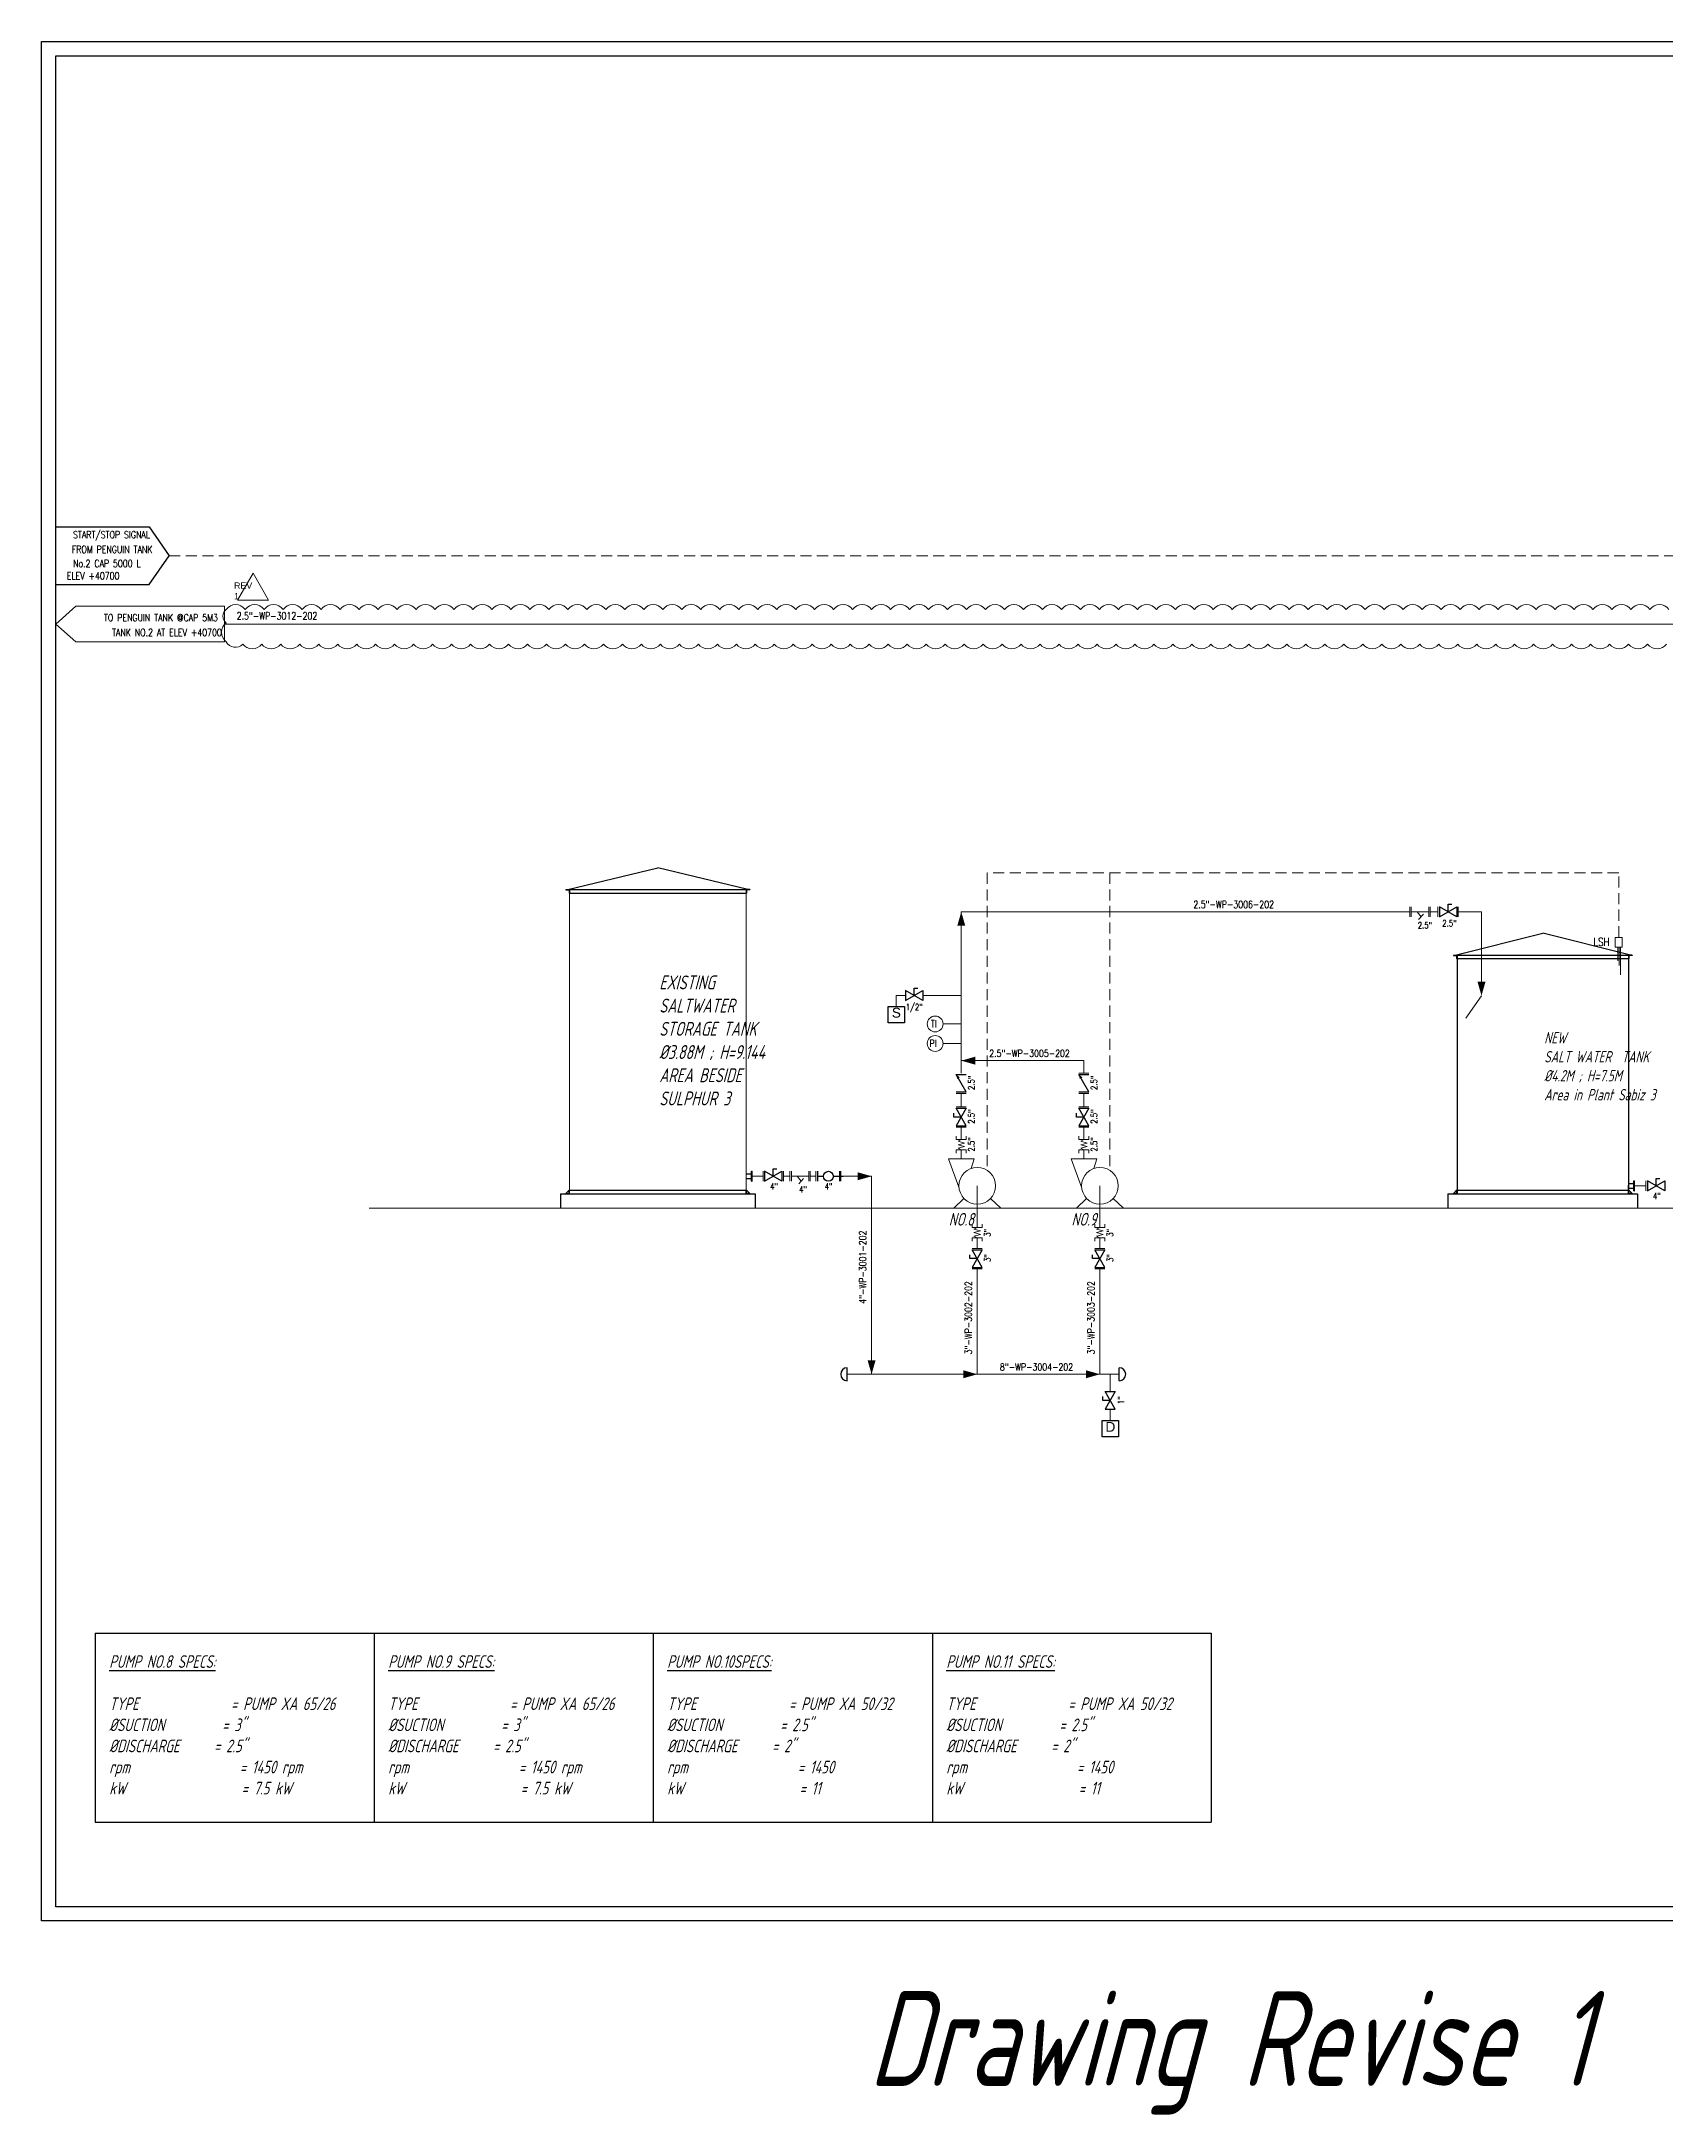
# Model space of a CAD drawing. Extents: x -29512 to 147477, y -5232 to 39709.
# Drawn here: x 141548.8 to 141805.4, y 7845.6 to 8173.2 of the extents above; entities that cross this region are included whole.
import ezdxf
from ezdxf.enums import TextEntityAlignment as Align

# ---------------------------------------------------------------- set-up
doc = ezdxf.new("R2010")
doc.units = 0
doc.linetypes.add('HIDDEN', pattern=[0.375, 0.25, -0.125])
doc.layers.get('0').update_dxf_attribs({"linetype": 'CONTINUOUS'})
for name, color, linetype in [('DIMENSION', 3, 'CONTINUOUS'), ('GREEN', 92, 'CONTINUOUS'), ('P-707D', 7, 'CONTINUOUS'), ('PIPA', 6, 'CONTINUOUS'), ('RED', 1, 'CONTINUOUS'), ('roller', 11, 'CONTINUOUS'), ('S', 7, 'CONTINUOUS')]:
    doc.layers.add(name, color=color, linetype=linetype)
doc.layers.add('FITTING', color=7, linetype='CONTINUOUS', lineweight=13)
doc.layers.add('TAG', color=140, linetype='CONTINUOUS', lineweight=13)
doc.styles.add('A3', font='arial.ttf', dxfattribs={"height": 0.3})
doc.styles.add('C4', font='COMPLEX', dxfattribs={"height": 0.4})
doc.styles.add('Romans100', font='romans.shx', dxfattribs={"width": 0.8, "height": 200})
doc.styles.add('S', font='ITALIC', dxfattribs={"height": 6})
doc.styles.add('S25', font='SIMPLEX', dxfattribs={"width": 0.8, "height": 0.25})
doc.styles.add('STYLE4', font='isocp.shx', dxfattribs={"width": 0.8, "oblique": 15, "height": 2})

# ---------------------------------------------------------------- blocks, each defined once
blk = doc.blocks.new('PUMP')
at = {"layer": 'FITTING'}
for points in [[(298, -21), (468, 438), (53, 438), (101, 282)], [(-217, -206), (-383, -365), (383, -365), (217, -206)]]:
    blk.add_lwpolyline(points, dxfattribs=at)
blk.add_circle((0, 0), 299, dxfattribs=at)
blk = doc.blocks.new('PRESA', base_point=(1.75, 0.1))
for p, q in [((1.5, 0.1), (1.5, 0.6)), ((1.5, 0.6), (2, 0.6)), ((2, 0.1), (1.5, 0.1)), ((2, 0.6), (2, 0.1))]:
    blk.add_line(p, q)
at = {"style": 'S', "width": 1.2}
blk.add_attdef('1', text='', height=0.3, dxfattribs=at).set_placement((1.75, 0.2), align=Align.CENTER)

msp = doc.modelspace()

# ---------------------------------------------------------------- linework, layer by layer
for p, q in [((141551.0427, 8096.4809), (141565.7977, 8096.4809)), ((141565.7977, 8096.4809), (141568.9698, 8091.931)), ((141551.0427, 8087.3811), (141565.7977, 8087.3811)), ((141769.7099, 8036.4534), (141769.7099, 8034.8798)), ((141772.4638, 8034.8798), (141769.7099, 8036.4534)), ((141769.7099, 8034.8798), (141772.4638, 8036.4534)), ((141771.0869, 8036.8468), (141771.677, 8036.8468)), ((141771.0869, 8035.6666), (141771.0869, 8036.8468)), ((141772.4638, 8036.4534), (141772.4638, 8034.8798)), ((141685.3389, 8023.2042), (141685.3389, 8021.6306)), ((141688.0927, 8021.6306), (141685.3389, 8023.2042)), ((141685.3389, 8021.6306), (141688.0927, 8023.2042)), ((141686.7158, 8023.5976), (141687.3059, 8023.5976)), ((141686.7158, 8022.4174), (141686.7158, 8023.5976)), ((141688.0927, 8023.2042), (141688.0927, 8021.6306)), ((141692.9756, 8003.2388), (141692.9756, 8003.829)), ((141694.1558, 8003.2388), (141692.9756, 8003.2388)), ((141693.369, 8004.6158), (141694.9426, 8004.6158)), ((141694.9426, 8004.6158), (141693.369, 8001.8619)), ((141694.9426, 8001.8619), (141693.369, 8004.6158)), ((141712.3608, 8003.2388), (141712.3608, 8003.829)), ((141713.541, 8003.2388), (141712.3608, 8003.2388)), ((141712.7542, 8004.6158), (141714.3278, 8004.6158)), ((141714.3278, 8004.6158), (141712.7542, 8001.8619)), ((141714.3278, 8001.8619), (141712.7542, 8004.6158)), ((141693.369, 8001.8619), (141694.9426, 8001.8619)), ((141712.7542, 8001.8619), (141714.3278, 8001.8619)), ((141663.0627, 7994.6598), (141663.0627, 7993.0862)), ((141665.8165, 7993.0862), (141663.0627, 7994.6598)), ((141663.0627, 7993.0862), (141665.8165, 7994.6598)), ((141664.4396, 7995.0532), (141665.0297, 7995.0532)), ((141664.4396, 7993.873), (141664.4396, 7995.0532)), ((141665.8165, 7994.6598), (141665.8165, 7993.0862)), ((141671.4057, 7994.6598), (141671.4057, 7993.0862)), ((141671.4057, 7993.873), (141672.3689, 7993.873)), ((141673.9425, 7993.873), (141674.9057, 7993.873)), ((141674.9057, 7994.6598), (141674.9057, 7993.0862)), ((141675.1362, 7993.873), (141675.4743, 7993.873)), ((141803.9568, 7993.5198), (141804.5469, 7993.5198)), ((141803.9568, 7992.3396), (141803.9568, 7993.5198)), ((141802.5799, 7993.1264), (141802.5799, 7991.5528)), ((141805.3337, 7991.5528), (141802.5799, 7993.1264)), ((141802.5799, 7991.5528), (141805.3337, 7993.1264)), ((141805.3337, 7993.1264), (141805.3337, 7991.5528)), ((141695.5032, 7980.8572), (141695.5032, 7981.4473)), ((141696.6834, 7980.8572), (141695.5032, 7980.8572)), ((141695.8966, 7982.2341), (141697.4702, 7982.2341)), ((141697.4702, 7982.2341), (141695.8966, 7979.4803)), ((141697.4702, 7979.4803), (141695.8966, 7982.2341)), ((141714.8884, 7980.8572), (141714.8884, 7981.4473)), ((141716.0686, 7980.8572), (141714.8884, 7980.8572)), ((141715.2818, 7982.2341), (141716.8554, 7982.2341)), ((141716.8554, 7982.2341), (141715.2818, 7979.4803)), ((141716.8554, 7979.4803), (141715.2818, 7982.2341)), ((141695.8966, 7979.4803), (141697.4702, 7979.4803)), ((141715.2818, 7979.4803), (141716.8554, 7979.4803)), ((141716.5223, 7958.4633), (141716.5223, 7959.0535)), ((141717.7025, 7958.4633), (141716.5223, 7958.4633)), ((141716.9157, 7959.8403), (141718.4893, 7959.8403)), ((141718.4893, 7959.8403), (141716.9157, 7957.0864)), ((141718.4893, 7957.0864), (141716.9157, 7959.8403)), ((141716.9157, 7957.0864), (141718.4893, 7957.0864))]:
    msp.add_line(p, q)
at = {"color": 1, "lineweight": 20}
for p, q in [((141582.2588, 8089.1867), (141579.7658, 8084.9326)), ((141582.2588, 8089.1867), (141584.6674, 8084.9326)), ((141579.7658, 8084.9326), (141584.6674, 8084.9326))]:
    msp.add_line(p, q, dxfattribs=at)
at = {"lineweight": 15}
for p, q in [((141765.2726, 8035.6664), (141768.0264, 8035.6669)), ((141766.1857, 8035.6666), (141766.8074, 8034.8879)), ((141767.1886, 8035.3129), (141766.4262, 8034.4628)), ((141668.2208, 7993.873), (141668.8426, 7993.0942)), ((141669.2238, 7993.5193), (141668.4614, 7992.6692))]:
    msp.add_line(p, q, dxfattribs=at)
at = {"color": 1, "lineweight": 5}
for p, q in [((141797.884, 8030.0556), (141797.884, 8027.92)), ((141798.104, 8030.0556), (141798.104, 8027.1892)), ((141798.3348, 8030.0556), (141798.3348, 8025.6822))]:
    msp.add_line(p, q, dxfattribs=at)
at = {"lineweight": 15}
for points in [[(141765.2726, 8036.4527), (141765.2726, 8034.8791)], [(141768.0264, 8036.4527), (141768.0264, 8034.8791)], [(141667.3078, 7994.659), (141667.3078, 7993.0854)], [(141670.0616, 7994.659), (141670.0616, 7993.0854)]]:
    msp.add_lwpolyline(points, dxfattribs=at)
at = {"color": 1, "lineweight": 5}
msp.add_lwpolyline([(141797.5011, 8031.6292), (141798.6036, 8031.6292), (141798.6036, 8030.0556), (141797.5011, 8030.0556)], close=True, dxfattribs=at)
msp.add_circle((141673.1557, 7993.873), 0.7868)
at = {"layer": 'DIMENSION', "color": 0, "linetype": 'ByBlock', "ltscale": 0.5}
for p, q in [((141565.7977, 8087.3811), (141568.9698, 8091.931)), ((141676.1172, 7961.5655), (141676.1172, 7963.6031)), ((141719.1238, 7961.5655), (141719.1238, 7963.6031)), ((141557.2903, 7921.6918), (141557.2903, 7891.8042)), ((141557.2903, 7921.6918), (141733.6605, 7921.6918)), ((141601.3847, 7921.6918), (141601.3847, 7891.8042)), ((141645.4656, 7921.6918), (141645.4656, 7891.8042)), ((141689.5796, 7921.6918), (141689.5796, 7891.8042)), ((141689.5796, 7921.6918), (141689.5796, 7891.8042)), ((141733.6605, 7921.6918), (141733.6605, 7891.8042)), ((141557.2903, 7891.8042), (141733.6605, 7891.8042))]:
    msp.add_line(p, q, dxfattribs=at)
at = {"layer": 'DIMENSION', "color": 4, "linetype": 'HIDDEN', "lineweight": 15, "ltscale": 7}
for p, q in [((141568.9698, 8091.931), (141829.9083, 8091.931)), ((141798.0523, 8041.8374), (141698.2455, 8041.8374)), ((141698.2455, 8041.8374), (141698.2455, 7994.8222)), ((141717.6307, 8041.8374), (141717.6307, 7994.8222)), ((141798.0523, 8031.6292), (141798.0523, 8041.8374))]:
    msp.add_line(p, q, dxfattribs=at)
at = {"layer": 'DIMENSION', "color": 7, "lineweight": 25}
for p, q in [((141631.9655, 8039.1727), (141646.1986, 8042.602)), ((141660.4317, 8039.1727), (141646.1986, 8042.602)), ((141632.2478, 8039.1727), (141660.1494, 8039.1727)), ((141772.2123, 8028.8373), (141786.0493, 8032.2666)), ((141799.8863, 8028.8373), (141786.0493, 8032.2666)), ((141772.4946, 8028.8373), (141799.604, 8028.8373)), ((141772.4946, 8028.8373), (141772.4946, 7991.0894)), ((141799.604, 8028.8373), (141799.604, 7991.0894)), ((141660.982, 7994.6598), (141661.1152, 7994.6598)), ((141660.982, 7993.0862), (141660.982, 7994.6598)), ((141661.1152, 7993.0862), (141661.1152, 7994.6598)), ((141630.8082, 7991.0894), (141630.8082, 7988.8312)), ((141630.8082, 7991.0894), (141661.589, 7991.0894)), ((141660.982, 7993.0862), (141661.1152, 7993.0862)), ((141661.589, 7991.0894), (141661.589, 7988.8312)), ((141771.055, 7991.0894), (141771.055, 7988.8312)), ((141771.055, 7991.0894), (141801.0436, 7991.0894)), ((141799.604, 7991.4027), (141799.604, 7992.4697)), ((141800.4366, 7993.1264), (141800.5698, 7993.1264)), ((141800.4366, 7991.5528), (141800.4366, 7993.1264)), ((141800.4366, 7991.5528), (141800.5698, 7991.5528)), ((141800.5698, 7991.5528), (141800.5698, 7993.1264)), ((141801.0436, 7991.0894), (141801.0436, 7988.8312))]:
    msp.add_line(p, q, dxfattribs=at)
at = {"layer": 'DIMENSION', "color": 6, "lineweight": 25}
for p, q in [((141631.6833, 8039.1727), (141632.2478, 8039.1727)), ((141631.6833, 8039.1727), (141631.6833, 8039.1162)), ((141631.6833, 8039.1162), (141632.1913, 8039.1162)), ((141632.1913, 8039.1162), (141632.1913, 8038.6082)), ((141632.1913, 8038.6082), (141632.2478, 8038.6082)), ((141632.2478, 8039.1727), (141632.2478, 8038.6082)), ((141632.2478, 8038.6082), (141660.1494, 8038.6082)), ((141660.1494, 8039.1727), (141660.1494, 8038.6082)), ((141660.7139, 8039.1727), (141660.1494, 8039.1727)), ((141660.2058, 8038.6082), (141660.1494, 8038.6082)), ((141660.7139, 8039.1162), (141660.2058, 8039.1162)), ((141660.2058, 8039.1162), (141660.2058, 8038.6082)), ((141660.7139, 8039.1727), (141660.7139, 8039.1162)), ((141771.9301, 8028.8373), (141772.4946, 8028.8373)), ((141771.9301, 8028.8373), (141771.9301, 8028.7808)), ((141771.9301, 8028.7808), (141772.4382, 8028.7808)), ((141772.4382, 8028.7808), (141772.4382, 8028.2727)), ((141772.4382, 8028.2727), (141772.4946, 8028.2727)), ((141772.4946, 8028.8373), (141772.4946, 8028.2727)), ((141772.4946, 8028.2727), (141799.604, 8028.2727)), ((141799.604, 8028.8373), (141799.604, 8028.2727)), ((141800.1686, 8028.8373), (141799.604, 8028.8373)), ((141799.6605, 8028.2727), (141799.604, 8028.2727)), ((141800.1686, 8028.7808), (141799.6605, 8028.7808)), ((141799.6605, 8028.7808), (141799.6605, 8028.2727)), ((141800.1686, 8028.8373), (141800.1686, 8028.7808)), ((141631.6833, 7991.1458), (141632.1913, 7991.6539)), ((141631.6833, 7991.1458), (141632.1913, 7991.1458)), ((141631.6833, 7991.0894), (141631.6833, 7991.1458)), ((141631.6833, 7991.0894), (141632.2478, 7991.0894)), ((141632.1913, 7991.1458), (141632.1913, 7991.6539)), ((141632.1913, 7991.6539), (141632.2478, 7991.6539)), ((141632.2478, 7991.0894), (141632.2478, 7991.6539)), ((141632.2478, 7991.6539), (141660.1494, 7991.6539)), ((141660.1494, 7991.0894), (141660.1494, 7991.6539)), ((141660.2058, 7991.6539), (141660.1494, 7991.6539)), ((141660.2058, 7991.6539), (141660.1494, 7991.6539)), ((141660.7139, 7991.0894), (141660.1494, 7991.0894)), ((141660.2058, 7991.1458), (141660.2058, 7991.6539)), ((141660.2058, 7991.6539), (141660.7139, 7991.1458)), ((141660.7139, 7991.1458), (141660.2058, 7991.1458)), ((141660.7139, 7991.0894), (141660.7139, 7991.1458)), ((141771.9301, 7991.1458), (141772.4382, 7991.6539)), ((141771.9301, 7991.1458), (141772.4382, 7991.1458)), ((141771.9301, 7991.0894), (141771.9301, 7991.1458)), ((141771.9301, 7991.0894), (141772.4946, 7991.0894)), ((141772.4382, 7991.1458), (141772.4382, 7991.6539)), ((141772.4382, 7991.6539), (141772.4946, 7991.6539)), ((141772.4946, 7991.0894), (141772.4946, 7991.6539)), ((141772.4946, 7991.6539), (141799.604, 7991.6539)), ((141799.604, 7991.0894), (141799.604, 7991.6539)), ((141799.6605, 7991.6539), (141799.604, 7991.6539)), ((141799.6605, 7991.6539), (141799.604, 7991.6539)), ((141800.1686, 7991.0894), (141799.604, 7991.0894)), ((141799.6605, 7991.1458), (141799.6605, 7991.6539)), ((141799.6605, 7991.6539), (141800.1686, 7991.1458)), ((141800.1686, 7991.1458), (141799.6605, 7991.1458)), ((141800.1686, 7991.0894), (141800.1686, 7991.1458))]:
    msp.add_line(p, q, dxfattribs=at)
at = {"layer": 'DIMENSION', "color": 6, "linetype": 'ByBlock', "lineweight": 15, "ltscale": 0.5}
for p, q in [((141765.0421, 8036.4534), (141765.0421, 8034.8798)), ((141768.2569, 8036.4534), (141768.2569, 8034.8798)), ((141769.4795, 8036.4534), (141769.4795, 8034.8798)), ((141772.6942, 8036.4534), (141772.6942, 8034.8798)), ((141712.7542, 8010.1851), (141714.3278, 8010.1851)), ((141693.369, 8006.9703), (141694.9426, 8006.9703)), ((141712.7542, 8006.9703), (141714.3278, 8006.9703)), ((141693.369, 8004.8462), (141694.9426, 8004.8462)), ((141712.7542, 8004.8462), (141714.3278, 8004.8462)), ((141693.369, 8001.6315), (141694.9426, 8001.6315)), ((141712.7542, 8001.6315), (141714.3278, 8001.6315)), ((141662.8322, 7994.6598), (141662.8322, 7993.0862)), ((141666.047, 7994.6598), (141666.047, 7993.0862)), ((141667.0773, 7994.6598), (141667.0773, 7993.0862)), ((141670.2921, 7994.6598), (141670.2921, 7993.0862)), ((141671.1753, 7994.6598), (141671.1753, 7993.0862)), ((141675.1362, 7994.6598), (141675.1362, 7993.0862)), ((141802.3494, 7993.1264), (141802.3494, 7991.5528)), ((141695.8966, 7982.4646), (141697.4702, 7982.4646)), ((141715.2818, 7982.4646), (141716.8554, 7982.4646)), ((141695.8966, 7979.2498), (141697.4702, 7979.2498)), ((141715.2818, 7979.2498), (141716.8554, 7979.2498))]:
    msp.add_line(p, q, dxfattribs=at)
at = {"layer": 'DIMENSION', "color": 0, "linetype": 'ByBlock', "lineweight": 15, "ltscale": 0.5}
for p, q in [((141694.1558, 8014.6552), (141694.1558, 8035.6666)), ((141683.881, 8022.4174), (141685.3389, 8022.4174)), ((141683.881, 8022.4174), (141683.881, 8020.7261)), ((141688.0927, 8022.4174), (141694.1558, 8022.4174)), ((141776.3638, 8022.3963), (141773.8681, 8018.8697)), ((141694.1558, 8017.943), (141691.2816, 8017.943)), ((141694.1558, 8014.8494), (141691.2816, 8014.8494)), ((141694.1558, 8010.1851), (141694.1558, 8014.6552)), ((141713.541, 8012.1434), (141694.1558, 8012.1434)), ((141713.541, 8010.1851), (141713.541, 8012.1434)), ((141694.1558, 8004.8462), (141694.1558, 8006.9703)), ((141713.541, 8004.8462), (141713.541, 8006.9703)), ((141694.1558, 7999.681), (141694.1558, 8001.6315)), ((141713.541, 7999.681), (141713.541, 8001.6315)), ((141662.8322, 7993.873), (141661.1152, 7993.873)), ((141667.0773, 7993.873), (141666.047, 7993.873)), ((141671.1753, 7993.873), (141670.2921, 7993.873)), ((141679.9819, 7993.873), (141675.1362, 7993.873)), ((141679.9819, 7993.873), (141679.9819, 7962.5843)), ((141696.6834, 7992.3729), (141696.6834, 7985.7916)), ((141716.0686, 7992.3729), (141716.0686, 7985.7916)), ((141802.3494, 7992.3396), (141800.5698, 7992.3396)), ((141696.6834, 7984.1651), (141696.6834, 7982.4646)), ((141716.0686, 7984.1651), (141716.0686, 7982.4646)), ((141696.6834, 7979.2498), (141696.6834, 7962.5843)), ((141716.0686, 7979.2498), (141716.0686, 7962.5843)), ((141719.1238, 7962.5843), (141676.1172, 7962.5843)), ((141717.7025, 7962.5843), (141717.7025, 7959.8403)), ((141717.7025, 7957.0864), (141717.7025, 7955.2715))]:
    msp.add_line(p, q, dxfattribs=at)
at = {"layer": 'DIMENSION', "color": 7, "linetype": 'ByBlock', "lineweight": 25, "ltscale": 5}
for p, q in [((141660.1494, 7994.2435), (141660.982, 7994.2435)), ((141660.1494, 7993.5025), (141660.982, 7993.5025)), ((141799.604, 7992.7101), (141800.4366, 7992.7101)), ((141799.604, 7991.9691), (141800.4366, 7991.9691))]:
    msp.add_line(p, q, dxfattribs=at)
at = {"layer": 'DIMENSION', "color": 6, "linetype": 'ByBlock', "ltscale": 0.5}
msp.add_lwpolyline([(141968.7927, 7876.2005), (141548.7927, 7876.2005), (141548.7927, 8173.2005), (141968.7927, 8173.2005)], close=True, dxfattribs=at)
at = {"layer": 'DIMENSION', "color": 0, "linetype": 'ByBlock', "ltscale": 0.5}
msp.add_lwpolyline([(141551.0427, 8170.9505), (141966.5427, 8170.9505), (141966.5427, 7878.4505), (141551.0427, 7878.4505)], close=True, dxfattribs=at)
at = {"layer": 'DIMENSION', "color": 0, "linetype": 'ByBlock', "lineweight": 15, "ltscale": 0.5}
for centre in [(141690.0279, 8017.943), (141690.0279, 8014.8494)]:
    msp.add_circle(centre, 1.2537, dxfattribs=at)
at = {"layer": 'DIMENSION', "color": 0, "linetype": 'ByBlock', "ltscale": 0.5}
for centre, start, end in [((141676.1172, 7962.5843), 90, 270), ((141719.1238, 7962.5843), 270, 90)]:
    msp.add_arc(centre, 1.0188, start, end, dxfattribs=at)
at = {"layer": 'FITTING', "linetype": 'ByBlock', "ltscale": 0.5}
for p, q in [((141551.0427, 8096.4809), (141551.0427, 8087.3811)), ((141577.7027, 8081.145), (141825.8186, 8081.145)), ((141632.2478, 8038.6082), (141632.2478, 7991.6539)), ((141660.1494, 8038.6082), (141660.1494, 7991.6539)), ((141765.0421, 8035.6666), (141694.1558, 8035.6666)), ((141768.0264, 8035.6666), (141765.2726, 8035.6666)), ((141769.4795, 8035.6666), (141768.2569, 8035.6666)), ((141776.3638, 8035.6666), (141772.6942, 8035.6666)), ((141776.3638, 8024.5994), (141776.3638, 8035.6666)), ((141694.1553, 7998.0545), (141694.1553, 7996.6287)), ((141713.5405, 7998.0545), (141713.5405, 7996.6287)), ((141600.5549, 7988.8312), (141876.7349, 7988.8312))]:
    msp.add_line(p, q, dxfattribs=at)
msp.add_lwpolyline([(141577.7027, 8078.3037), (141577.7027, 8083.9863), (141554.2149, 8083.9863), (141551.0427, 8081.145), (141554.2149, 8078.3037)], close=True, dxfattribs=at)
at = {"layer": 'FITTING', "color": 6, "linetype": 'ByBlock', "ltscale": 0.5}
msp.add_lwpolyline([(141805.606, 8077.9582, -0.5), (141802.606, 8077.9582, -0.5), (141799.606, 8077.9582, -0.5), (141796.606, 8077.9582, -0.5), (141793.606, 8077.9582, -0.5), (141790.606, 8077.9582, -0.5), (141787.606, 8077.9582, -0.5), (141784.606, 8077.9582, -0.5), (141781.606, 8077.9582, -0.5), (141778.606, 8077.9582, -0.5), (141775.606, 8077.9582, -0.5), (141772.606, 8077.9582, -0.5), (141769.606, 8077.9582, -0.5), (141766.606, 8077.9582, -0.5), (141763.606, 8077.9582, -0.5), (141760.606, 8077.9582, -0.5), (141757.606, 8077.9582, -0.5), (141754.606, 8077.9582, -0.5), (141751.606, 8077.9582, -0.5), (141748.606, 8077.9582, -0.5), (141745.606, 8077.9582, -0.5), (141742.606, 8077.9582, -0.5), (141739.606, 8077.9582, -0.5), (141736.606, 8077.9582, -0.5), (141733.606, 8077.9582, -0.5), (141730.606, 8077.9582, -0.5), (141727.606, 8077.9582, -0.5), (141724.606, 8077.9582, -0.5), (141721.606, 8077.9582, -0.5), (141718.606, 8077.9582, -0.5), (141715.606, 8077.9582, -0.5), (141712.606, 8077.9582, -0.5), (141709.606, 8077.9582, -0.5), (141706.606, 8077.9582, -0.5), (141703.606, 8077.9582, -0.5), (141700.606, 8077.9582, -0.5), (141697.606, 8077.9582, -0.5), (141694.606, 8077.9582, -0.5), (141691.606, 8077.9582, -0.5), (141688.606, 8077.9582, -0.5), (141685.606, 8077.9582, -0.5), (141682.606, 8077.9582, -0.5), (141679.606, 8077.9582, -0.5), (141676.606, 8077.9582, -0.5), (141673.606, 8077.9582, -0.5), (141670.606, 8077.9582, -0.5), (141667.606, 8077.9582, -0.5), (141664.606, 8077.9582, -0.5), (141661.606, 8077.9582, -0.5), (141658.606, 8077.9582, -0.5), (141655.606, 8077.9582, -0.5), (141652.606, 8077.9582, -0.5), (141649.606, 8077.9582, -0.5), (141646.606, 8077.9582, -0.5), (141643.606, 8077.9582, -0.5), (141640.606, 8077.9582, -0.5), (141637.606, 8077.9582, -0.5), (141634.606, 8077.9582, -0.5), (141631.606, 8077.9582, -0.5), (141628.606, 8077.9582, -0.5), (141625.606, 8077.9582, -0.5), (141622.606, 8077.9582, -0.5), (141619.606, 8077.9582, -0.5), (141616.606, 8077.9582, -0.5), (141613.606, 8077.9582, -0.5), (141610.606, 8077.9582, -0.5), (141607.606, 8077.9582, -0.5), (141604.606, 8077.9582, -0.5), (141601.606, 8077.9582, -0.5), (141598.606, 8077.9582, -0.5), (141595.606, 8077.9582, -0.5), (141592.606, 8077.9582, -0.5), (141589.606, 8077.9582, -0.5), (141586.606, 8077.9582, -0.5), (141583.606, 8077.9582, -0.5), (141580.606, 8077.9582, -0.5), (141577.9834, 8078.3355, -0.5), (141577.9834, 8081.3355, -0.5), (141577.9834, 8083.4577, -0.5), (141580.9834, 8083.4577, -0.5), (141583.9834, 8083.4577, -0.5), (141586.9834, 8083.4577, -0.5), (141589.9834, 8083.4577, -0.5), (141592.9834, 8083.4577, -0.5), (141595.9834, 8083.4577, -0.5), (141598.9834, 8083.4577, -0.5), (141601.9834, 8083.4577, -0.5), (141604.9834, 8083.4577, -0.5), (141607.9834, 8083.4577, -0.5), (141610.9834, 8083.4577, -0.5), (141613.9834, 8083.4577, -0.5), (141616.9834, 8083.4577, -0.5), (141619.9834, 8083.4577, -0.5), (141622.9834, 8083.4577, -0.5), (141625.9834, 8083.4577, -0.5), (141628.9834, 8083.4577, -0.5), (141631.9834, 8083.4577, -0.5), (141634.9834, 8083.4577, -0.5), (141637.9834, 8083.4577, -0.5), (141640.9834, 8083.4577, -0.5), (141643.9834, 8083.4577, -0.5), (141646.9834, 8083.4577, -0.5), (141649.9834, 8083.4577, -0.5), (141652.9834, 8083.4577, -0.5), (141655.9834, 8083.4577, -0.5), (141658.9834, 8083.4577, -0.5), (141661.9834, 8083.4577, -0.5), (141664.9834, 8083.4577, -0.5), (141667.9834, 8083.4577, -0.5), (141670.9834, 8083.4577, -0.5), (141673.9834, 8083.4577, -0.5), (141676.9834, 8083.4577, -0.5), (141679.9834, 8083.4577, -0.5), (141682.9834, 8083.4577, -0.5), (141685.9834, 8083.4577, -0.5), (141688.9834, 8083.4577, -0.5), (141691.9834, 8083.4577, -0.5), (141694.9834, 8083.4577, -0.5), (141697.9834, 8083.4577, -0.5), (141700.9834, 8083.4577, -0.5), (141703.9834, 8083.4577, -0.5), (141706.9834, 8083.4577, -0.5), (141709.9834, 8083.4577, -0.5), (141712.9834, 8083.4577, -0.5), (141715.9834, 8083.4577, -0.5), (141718.9834, 8083.4577, -0.5), (141721.9834, 8083.4577, -0.5), (141724.9834, 8083.4577, -0.5), (141727.9834, 8083.4577, -0.5), (141730.9834, 8083.4577, -0.5), (141733.9834, 8083.4577, -0.5), (141736.9834, 8083.4577, -0.5), (141739.9834, 8083.4577, -0.5), (141742.9834, 8083.4577, -0.5), (141745.9834, 8083.4577, -0.5), (141748.9834, 8083.4577, -0.5), (141751.9834, 8083.4577, -0.5), (141754.9834, 8083.4577, -0.5), (141757.9834, 8083.4577, -0.5), (141760.9834, 8083.4577, -0.5), (141763.9834, 8083.4577, -0.5), (141766.9834, 8083.4577, -0.5), (141769.9834, 8083.4577, -0.5), (141772.9834, 8083.4577, -0.5), (141775.9834, 8083.4577, -0.5), (141778.9834, 8083.4577, -0.5), (141781.9834, 8083.4577, -0.5), (141784.9834, 8083.4577, -0.5), (141787.9834, 8083.4577, -0.5), (141790.9834, 8083.4577, -0.5), (141793.9834, 8083.4577, -0.5), (141796.9834, 8083.4577, -0.5), (141799.9834, 8083.4577, -0.5), (141802.9834, 8083.4577, -0.5), (141805.9834, 8083.4577, -0.5)], format="xyb", dxfattribs=at)
at = {"layer": 'GREEN', "lineweight": 15}
for points in [[(141693.3594, 8000.2171), (141693.3594, 7999.681), (141694.933, 7999.681), (141694.933, 8000.2171)], [(141712.7446, 8000.2171), (141712.7446, 7999.681), (141714.3182, 7999.681), (141714.3182, 8000.2171)], [(141694.9421, 7997.5184), (141694.9421, 7998.0545), (141693.3685, 7998.0545), (141693.3685, 7997.5184)], [(141714.3273, 7997.5184), (141714.3273, 7998.0545), (141712.7536, 7998.0545), (141712.7536, 7997.5184)], [(141695.887, 7986.3277), (141695.887, 7985.7916), (141697.4606, 7985.7916), (141697.4606, 7986.3277)], [(141697.4697, 7983.629), (141697.4697, 7984.1651), (141695.8961, 7984.1651), (141695.8961, 7983.629)], [(141715.2722, 7986.3277), (141715.2722, 7985.7916), (141716.8458, 7985.7916), (141716.8458, 7986.3277)], [(141716.8549, 7983.629), (141716.8549, 7984.1651), (141715.2813, 7984.1651), (141715.2813, 7983.629)]]:
    msp.add_lwpolyline(points, dxfattribs=at)
at = {"layer": 'P-707D', "lineweight": 15}
msp.add_line((141670.0616, 7993.873), (141667.3078, 7993.873), dxfattribs=at)
at = {"layer": 'RED', "color": 0}
for points in [[(141694.1558, 8035.6666), (141694.7852, 8033.4636), (141693.5263, 8033.4636)], [(141776.3638, 8022.3963), (141775.7343, 8024.5994), (141776.9932, 8024.5994)], [(141694.1558, 8012.1434), (141696.3588, 8012.7728), (141696.3588, 8011.514)], [(141679.9819, 7993.873), (141677.7788, 7993.2435), (141677.7788, 7994.5024)], [(141679.9819, 7962.5843), (141679.3525, 7964.7874), (141680.6113, 7964.7874)], [(141696.6834, 7962.5843), (141694.4803, 7961.9549), (141694.4803, 7963.2138)], [(141716.0686, 7962.5843), (141713.8655, 7961.9549), (141713.8655, 7963.2138)]]:
    msp.add_solid(points, dxfattribs=at)
at = {"layer": 'roller', "color": 0, "linetype": 'ByBlock', "lineweight": 15}
for points in [[(141694.1553, 7998.0545), (141693.636, 7998.2997), (141694.6745, 7998.5759), (141693.636, 7998.8521), (141694.6745, 7999.1283), (141693.636, 7999.4045), (141694.1553, 7999.6806)], [(141713.5405, 7998.0545), (141713.0212, 7998.2997), (141714.0597, 7998.5759), (141713.0212, 7998.8521), (141714.0597, 7999.1283), (141713.0212, 7999.4045), (141713.5405, 7999.6806)], [(141696.6829, 7984.1651), (141696.1636, 7984.4103), (141697.2021, 7984.6865), (141696.1636, 7984.9627), (141697.2021, 7985.2389), (141696.1636, 7985.5151), (141696.6829, 7985.7913)], [(141716.0681, 7984.1651), (141715.5488, 7984.4103), (141716.5873, 7984.6865), (141715.5488, 7984.9627), (141716.5873, 7985.2389), (141715.5488, 7985.5151), (141716.0681, 7985.7913)]]:
    msp.add_lwpolyline(points, dxfattribs=at)
at = {"layer": 'S'}
for p, q in [((141694.9426, 8007.2008), (141693.369, 8009.9546)), ((141693.369, 8009.9546), (141694.9426, 8009.9546)), ((141714.3278, 8007.2008), (141712.7542, 8009.9546)), ((141712.7542, 8009.9546), (141714.3278, 8009.9546)), ((141693.369, 8007.2008), (141694.9426, 8007.2008)), ((141712.7542, 8007.2008), (141714.3278, 8007.2008))]:
    msp.add_line(p, q, dxfattribs=at)
for points in [[(141693.369, 8009.9546), (141693.4991, 8009.2415), (141693.9246, 8009.4882)], [(141712.7542, 8009.9546), (141712.8842, 8009.2415), (141713.3098, 8009.4882)]]:
    msp.add_solid(points, dxfattribs=at)

# ---------------------------------------------------------------- block references
at = {"lineweight": 15}
ref = msp.add_blockref('PRESA', (141683.881, 8018.1446), dxfattribs=dict(at, xscale=5.162921723796899, yscale=5.162921723825093, zscale=5.162921723825171))
ref.add_attrib('1', 'S', dxfattribs={"height": 1.5489, "style": 'A3'}).set_placement((141683.8934, 8018.9501), align=Align.CENTER)
ref = msp.add_blockref('PRESA', (141717.7025, 7952.69), dxfattribs=dict(at, xscale=5.162921723793261, yscale=5.162921723822365, zscale=5.162921723825171))
ref.add_attrib('1', 'D', dxfattribs={"height": 1.5489, "style": 'A3'}).set_placement((141717.7149, 7953.4955), align=Align.CENTER)
at = {"layer": 'PIPA', "color": 0, "lineweight": 25, "xscale": -0.009711950311611872, "yscale": 0.00971195030342642, "zscale": 0.009711950305763044}
for p in [(141696.6834, 7992.3729), (141716.0686, 7992.3729)]:
    msp.add_blockref('PUMP', p, dxfattribs=at)

# ---------------------------------------------------------------- texts
at = {"color": 1, "lineweight": 25, "insert": (141579.2292, 8087.7099), "char_height": 1, "width": 6.090532, "attachment_point": 1, "style": 'C4'}
msp.add_mtext('{\\f@Arial Unicode MS|b0|i0|c0|p34;REV\\P1}', dxfattribs=at)
at = {"layer": 'DIMENSION', "color": 0, "insert": (141646.4246, 8025.6069), "char_height": 2.2, "attachment_point": 1, "style": 'STYLE4'}
msp.add_mtext('EXISTING \\PSALTWATER \\PSTORAGE TANK\\PØ3.88M ; H=9.144\\PAREA BESIDE \\PSULPHUR 3', dxfattribs=at)
at = {"layer": 'DIMENSION', "color": 5, "insert": (141786.2754, 8016.663), "char_height": 1.8, "attachment_point": 1, "style": 'STYLE4'}
msp.add_mtext('NEW\\PSALT WATER  TANK\\PØ4.2M ; H=7.5M\\PArea in Plant Sabiz 3', dxfattribs=at)
at = {"layer": 'DIMENSION', "color": 11, "char_height": 2, "attachment_point": 1, "style": 'STYLE4'}
for s, insert in [('NO.8', (141692.1799, 7988.0778)), ('NO.9', (141711.5651, 7988.0778)), ('{\\LPUMP NO.8 SPECS:\\P\\P}TYPE                = PUMP XA 65/26 \\P%%CSUCTION          = 3" \\P%%CDISCHARGE      = 2.5"\\Prpm                   = 1450 rpm\\PkW                    = 7.5 kW', (141559.5005, 7918.1873)), ('{\\LPUMP NO.9 SPECS:\\P\\P}TYPE                = PUMP XA 65/26 \\P%%CSUCTION          = 3"\\P%%CDISCHARGE      = 2.5"\\Prpm                   = 1450 rpm\\PkW                    = 7.5 kW', (141603.5949, 7918.1873)), ('{\\LPUMP NO.10SPECS:\\P\\P}TYPE                = PUMP XA 50/32\\P%%CSUCTION          = 2.5"\\P%%CDISCHARGE      = 2"\\Prpm                   = 1450\\PkW                    = 11', (141647.6758, 7918.1873)), ('{\\LPUMP NO.11 SPECS:\\P\\P}TYPE                = PUMP XA 50/32\\P%%CSUCTION          = 2.5"\\P%%CDISCHARGE      = 2"\\Prpm                   = 1450\\PkW                    = 11', (141691.7899, 7918.1873))]:
    msp.add_mtext(s, dxfattribs=dict(at, insert=insert))
at = {"layer": 'FITTING', "linetype": 'ByBlock', "ltscale": 0.5, "insert": (141679.454, 7865.1346), "char_height": 15, "width": 1689.443083, "attachment_point": 1, "style": 'STYLE4'}
msp.add_mtext('Drawing Revise 1', dxfattribs=at)
at = {"layer": 'S', "lineweight": 15, "style": 'S25', "width": 0.8}
for s, height, p in [('START/STOP SIGNAL', 1.129135, (141565.9431, 8094.7053)), ('FROM PENGUIN TANK', 1.129135, (141566.3358, 8092.3624)), ('ELEV +40700', 1.129135, (141561.1197, 8088.1888)), ('No.2 CAP 5000 L ', 1.129135, (141565.0911, 8090.145)), ('TO PENGUIN TANK @CAP 5M3 ', 1.129135, (141577.2969, 8081.5832)), (' TANK NO.2 AT ELEV +40700', 1.129135, (141577.2959, 8079.2404)), ('2.5"-WP-3006-202', 1.129135, (141743.573, 8036.2592)), ('TI', 1.12913, (141690.2651, 8017.3972)), ('PI', 1.12913, (141690.2651, 8014.3036)), ('2.5"-WP-3005-202', 1.129135, (141711.3051, 8012.736)), ('8"-WP-3004-202', 1.129135, (141711.8293, 7963.1769))]:
    msp.add_text(s, height=height, dxfattribs=at).set_placement(p, align=Align.RIGHT)
at = {"layer": 'S', "style": 'S25', "width": 0.8}
for s, height, p in [('2.5"-WP-3012-202', 1.129135, (141592.3832, 8081.8674)), ('2.5"', 1, (141768.5564, 8033.0204)), ('2.5"', 1, (141772.4329, 8033.3682)), ('1/2"', 1, (141688.0619, 8020.119)), ('4"', 1, (141665.175, 7991.7811)), ('4"', 1, (141669.7597, 7991.3175)), ('4"', 1, (141673.8041, 7991.7811)), ('4"', 1, (141804.6921, 7990.2478))]:
    msp.add_text(s, height=height, dxfattribs=at).set_placement(p, align=Align.RIGHT)
for s, height, p in [('2.5"', 1, (141696.2532, 8009.7694)), ('2.5"', 1, (141715.6384, 8009.7694)), ('2.5"', 1, (141696.2532, 8004.4306)), ('2.5"', 1, (141715.6384, 8004.4306)), ('2.5"', 1, (141696.2435, 8000.0334)), ('2.5"', 1, (141715.6287, 8000.0334)), ('4"-WP-3001-202', 1.129135, (141679.1428, 7985.2911)), ('3"', 1, (141698.7712, 7985.5478)), ('3"', 1, (141718.1563, 7985.5478)), ('3"', 1, (141698.7808, 7981.5655)), ('3"', 1, (141718.166, 7981.5655)), ('3"-WP-3002-202', 1.129135, (141695.8443, 7977.2993)), ('3"-WP-3003-202', 1.129135, (141715.2295, 7977.2993)), ('1"', 1, (141719.891, 7959.0955))]:
    msp.add_text(s, height=height, rotation=90, dxfattribs=at).set_placement(p, align=Align.RIGHT)
at = {"layer": 'TAG', "lineweight": 5, "insert": (141795.3252, 8030.906), "char_height": 1.27512, "width": 3.63475, "attachment_point": 5, "style": 'Romans100'}
msp.add_mtext('LSH', dxfattribs=at)

doc.saveas('drawing.dxf')
